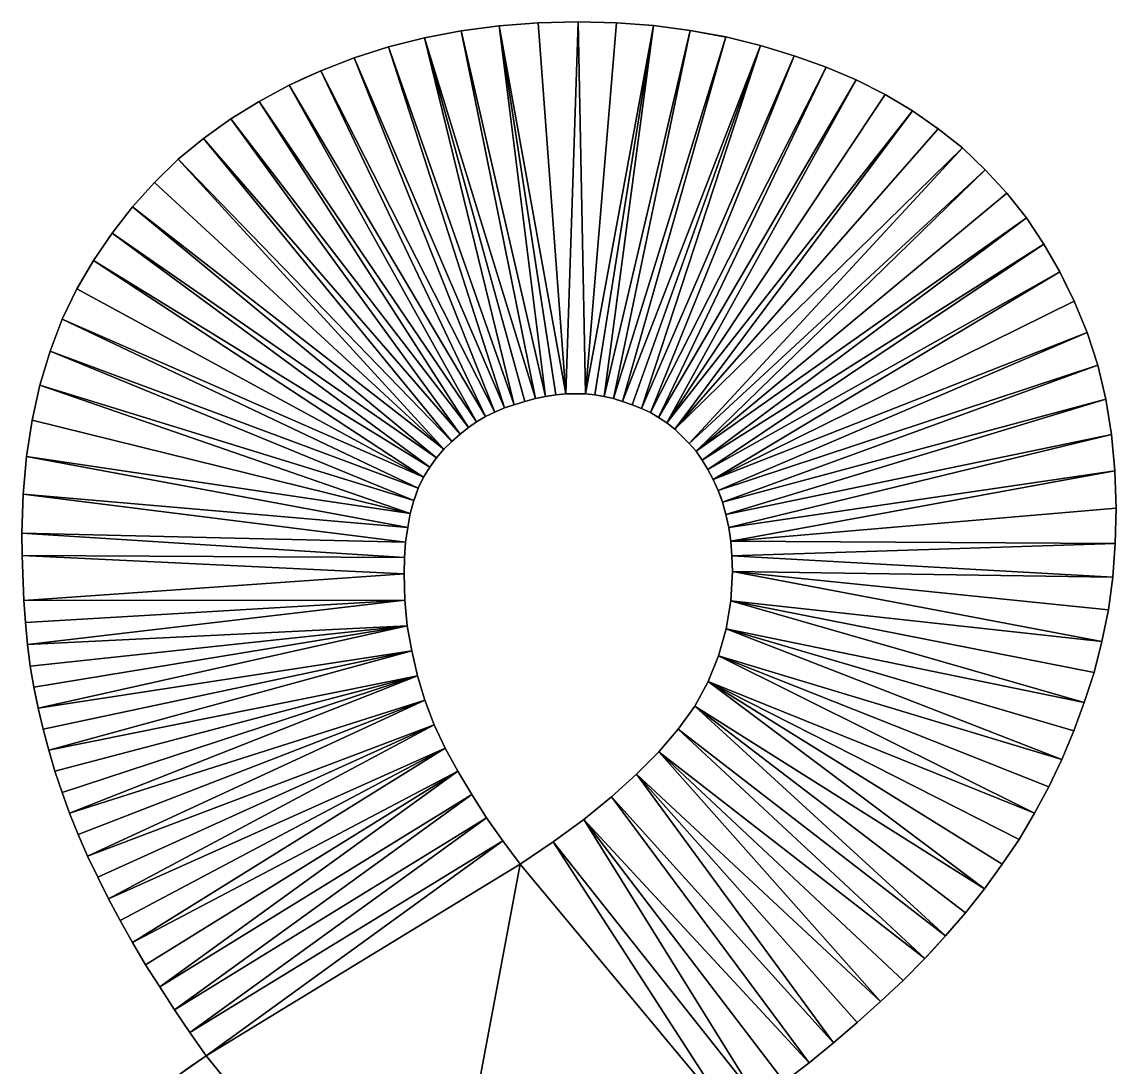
# Model space of a CAD drawing. Extents: x -29.1 to 29.1, y -25 to 25.
# Drawn here: x 0.33 to 3.013, y -2.934 to -0.37 of the extents above; entities that cross this region are included whole.
import ezdxf

# ---------------------------------------------------------------- set-up
doc = ezdxf.new("R2010")
doc.units = 0
doc.header["$MEASUREMENT"] = 0
doc.layers.add('ConstrLine', color=7, linetype='Continuous')
doc.layers.add('ObjLayer', color=2, linetype='Continuous')

msp = doc.modelspace()

# ---------------------------------------------------------------- linework, layer by layer
at = {"layer": 'ConstrLine'}
for points in [[(1.596, -0.372, 5), (1.5, -0.38, 5), (1.664, -1.282, 5)], [(1.5, -0.38, 4), (1.5, -0.38, 5), (1.596, -0.372, 5)], [(1.5, -0.38, 4), (1.596, -0.372, 5), (1.596, -0.372, 4)], [(1.694, -0.37, 5), (1.596, -0.372, 5), (1.664, -1.282, 5)], [(1.596, -0.372, 4), (1.596, -0.372, 5), (1.694, -0.37, 5)], [(1.596, -0.372, 4), (1.694, -0.37, 5), (1.694, -0.37, 4)], [(1.664, -1.282, 5), (1.712, -1.282, 5), (1.694, -0.37, 5)], [(1.788, -0.372, 5), (1.694, -0.37, 5), (1.712, -1.282, 5)], [(1.788, -0.372, 4), (1.694, -0.37, 4), (1.694, -0.37, 5)], [(1.788, -0.372, 4), (1.694, -0.37, 5), (1.788, -0.372, 5)], [(1.879, -0.379, 5), (1.788, -0.372, 5), (1.712, -1.282, 5)], [(1.879, -0.379, 4), (1.788, -0.372, 4), (1.788, -0.372, 5)], [(1.879, -0.379, 4), (1.788, -0.372, 5), (1.879, -0.379, 5)], [(1.407, -0.392, 5), (1.317, -0.409, 5), (1.589, -1.294, 5)], [(1.317, -0.409, 4), (1.317, -0.409, 5), (1.407, -0.392, 5)], [(1.317, -0.409, 4), (1.407, -0.392, 5), (1.407, -0.392, 4)], [(1.5, -0.38, 5), (1.407, -0.392, 5), (1.614, -1.289, 5)], [(1.407, -0.392, 4), (1.407, -0.392, 5), (1.5, -0.38, 5)], [(1.407, -0.392, 4), (1.5, -0.38, 5), (1.5, -0.38, 4)], [(1.589, -1.294, 5), (1.614, -1.289, 5), (1.407, -0.392, 5)], [(1.639, -1.285, 5), (1.664, -1.282, 5), (1.5, -0.38, 5)], [(1.614, -1.289, 5), (1.639, -1.285, 5), (1.5, -0.38, 5)], [(1.712, -1.282, 5), (1.735, -1.285, 5), (1.879, -0.379, 5)], [(1.735, -1.285, 5), (1.758, -1.289, 5), (1.879, -0.379, 5)], [(1.969, -0.391, 5), (1.879, -0.379, 5), (1.758, -1.289, 5)], [(1.781, -1.294, 5), (1.969, -0.391, 5), (1.758, -1.289, 5)], [(1.969, -0.391, 5), (1.781, -1.294, 5), (2.056, -0.407, 5)], [(1.969, -0.391, 4), (1.879, -0.379, 4), (1.879, -0.379, 5)], [(1.969, -0.391, 4), (1.879, -0.379, 5), (1.969, -0.391, 5)], [(2.048, -0.4055, 4), (1.969, -0.391, 4), (1.969, -0.391, 5)], [(1.969, -0.391, 5), (2.056, -0.407, 5), (2.048, -0.4055, 4)], [(1.317, -0.409, 5), (1.229, -0.431, 5), (1.537, -1.309, 5)], [(1.229, -0.431, 4), (1.229, -0.431, 5), (1.317, -0.409, 5)], [(1.229, -0.431, 4), (1.317, -0.409, 5), (1.317, -0.409, 4)], [(1.563, -1.301, 5), (1.589, -1.294, 5), (1.317, -0.409, 5)], [(1.537, -1.309, 5), (1.563, -1.301, 5), (1.317, -0.409, 5)], [(1.803, -1.301, 5), (2.056, -0.407, 5), (1.781, -1.294, 5)], [(2.056, -0.407, 5), (1.803, -1.301, 5), (2.141, -0.428, 5)], [(1.826, -1.309, 5), (2.141, -0.428, 5), (1.803, -1.301, 5)], [(1.849, -1.318, 5), (2.141, -0.428, 5), (1.826, -1.309, 5)], [(2.141, -0.428, 5), (1.849, -1.318, 5), (2.224, -0.453, 5)], [(2.056, -0.407, 4), (2.048, -0.4055, 4), (2.056, -0.407, 5)], [(2.056, -0.407, 4), (2.056, -0.407, 5), (2.141, -0.428, 5)], [(2.056, -0.407, 4), (2.141, -0.428, 5), (2.141, -0.428, 4)], [(2.141, -0.428, 4), (2.141, -0.428, 5), (2.224, -0.453, 5)], [(2.141, -0.428, 4), (2.224, -0.453, 5), (2.224, -0.453, 4)], [(1.229, -0.431, 5), (1.145, -0.458, 5), (1.513, -1.317, 5)], [(1.145, -0.458, 4), (1.145, -0.458, 5), (1.229, -0.431, 5)], [(1.145, -0.458, 4), (1.229, -0.431, 5), (1.229, -0.431, 4)], [(1.513, -1.317, 5), (1.537, -1.309, 5), (1.229, -0.431, 5)], [(1.871, -1.328, 5), (2.224, -0.453, 5), (1.849, -1.318, 5)], [(2.302, -0.481, 5), (2.224, -0.453, 5), (1.871, -1.328, 5)], [(2.224, -0.453, 4), (2.224, -0.453, 5), (2.302, -0.481, 5)], [(2.224, -0.453, 4), (2.302, -0.481, 5), (2.302, -0.481, 4)], [(1.145, -0.458, 5), (1.063, -0.49, 5), (1.49, -1.327, 5)], [(1.063, -0.49, 4), (1.063, -0.49, 5), (1.145, -0.458, 5)], [(1.063, -0.49, 4), (1.145, -0.458, 5), (1.145, -0.458, 4)], [(1.49, -1.327, 5), (1.513, -1.317, 5), (1.145, -0.458, 5)], [(1.871, -1.328, 5), (1.891, -1.34, 5), (2.302, -0.481, 5)], [(2.376, -0.512, 5), (2.302, -0.481, 5), (1.891, -1.34, 5)], [(2.302, -0.481, 4), (2.302, -0.481, 5), (2.376, -0.512, 5)], [(2.302, -0.481, 4), (2.376, -0.512, 5), (2.376, -0.512, 4)], [(1.063, -0.49, 5), (0.985, -0.525, 5), (1.467, -1.338, 5)], [(0.985, -0.525, 5), (1.063, -0.49, 5), (1.024, -0.5075, 4)], [(0.985, -0.525, 4), (0.985, -0.525, 5), (1.024, -0.5075, 4)], [(1.063, -0.49, 4), (1.024, -0.5075, 4), (1.063, -0.49, 5)], [(1.467, -1.338, 5), (1.49, -1.327, 5), (1.063, -0.49, 5)], [(0.985, -0.525, 5), (0.912, -0.565, 5), (1.445, -1.351, 5)], [(0.912, -0.565, 4), (0.912, -0.565, 5), (0.985, -0.525, 5)], [(0.912, -0.565, 4), (0.985, -0.525, 5), (0.985, -0.525, 4)], [(1.445, -1.351, 5), (1.467, -1.338, 5), (0.985, -0.525, 5)], [(1.891, -1.34, 5), (1.911, -1.353, 5), (2.376, -0.512, 5)], [(2.376, -0.512, 5), (1.911, -1.353, 5), (2.447, -0.548, 5)], [(2.447, -0.548, 4), (2.376, -0.512, 4), (2.376, -0.512, 5)], [(2.447, -0.548, 4), (2.376, -0.512, 5), (2.447, -0.548, 5)], [(2.447, -0.548, 5), (1.911, -1.353, 5), (2.514, -0.588, 5)], [(2.514, -0.588, 4), (2.447, -0.548, 4), (2.447, -0.548, 5)], [(2.514, -0.588, 4), (2.447, -0.548, 5), (2.514, -0.588, 5)], [(0.912, -0.565, 5), (0.842, -0.608, 5), (1.425, -1.365, 5)], [(0.842, -0.608, 4), (0.842, -0.608, 5), (0.912, -0.565, 5)], [(0.842, -0.608, 4), (0.912, -0.565, 5), (0.912, -0.565, 4)], [(1.425, -1.365, 5), (1.445, -1.351, 5), (0.912, -0.565, 5)], [(1.911, -1.353, 5), (1.931, -1.369, 5), (2.514, -0.588, 5)], [(2.577, -0.632, 5), (2.514, -0.588, 5), (1.931, -1.369, 5)], [(2.577, -0.632, 4), (2.514, -0.588, 4), (2.514, -0.588, 5)], [(2.577, -0.632, 4), (2.514, -0.588, 5), (2.577, -0.632, 5)], [(0.842, -0.608, 5), (0.775, -0.656, 5), (1.405, -1.381, 5)], [(0.775, -0.656, 4), (0.775, -0.656, 5), (0.842, -0.608, 5)], [(0.775, -0.656, 4), (0.842, -0.608, 5), (0.842, -0.608, 4)], [(1.405, -1.381, 5), (1.425, -1.365, 5), (0.842, -0.608, 5)], [(2.636, -0.679, 5), (2.577, -0.632, 5), (1.931, -1.369, 5)], [(2.636, -0.679, 4), (2.577, -0.632, 4), (2.577, -0.632, 5)], [(2.636, -0.679, 4), (2.577, -0.632, 5), (2.636, -0.679, 5)], [(0.713, -0.707, 5), (1.384, -1.399, 5), (0.775, -0.656, 5)], [(0.713, -0.707, 4), (0.713, -0.707, 5), (0.775, -0.656, 5)], [(0.713, -0.707, 4), (0.775, -0.656, 5), (0.775, -0.656, 4)], [(1.384, -1.399, 5), (1.405, -1.381, 5), (0.775, -0.656, 5)], [(1.931, -1.369, 5), (1.966, -1.404, 5), (2.636, -0.679, 5)], [(2.692, -0.733, 5), (2.636, -0.679, 5), (1.966, -1.404, 5)], [(2.692, -0.733, 4), (2.636, -0.679, 4), (2.636, -0.679, 5)], [(2.692, -0.733, 4), (2.636, -0.679, 5), (2.692, -0.733, 5)], [(0.655, -0.764, 5), (1.365, -1.418, 5), (0.713, -0.707, 5)], [(0.655, -0.764, 4), (0.655, -0.764, 5), (0.713, -0.707, 5)], [(0.655, -0.764, 4), (0.713, -0.707, 5), (0.713, -0.707, 4)], [(1.384, -1.399, 5), (0.713, -0.707, 5), (1.365, -1.418, 5)], [(1.966, -1.404, 5), (1.983, -1.423, 5), (2.692, -0.733, 5)], [(2.745, -0.79, 5), (2.692, -0.733, 5), (1.983, -1.423, 5)], [(2.745, -0.79, 4), (2.692, -0.733, 4), (2.692, -0.733, 5)], [(2.745, -0.79, 4), (2.692, -0.733, 5), (2.745, -0.79, 5)], [(0.601, -0.824, 5), (1.365, -1.418, 5), (0.655, -0.764, 5)], [(0.655, -0.764, 4), (0.601, -0.824, 4), (0.601, -0.824, 5)], [(0.655, -0.764, 4), (0.601, -0.824, 5), (0.655, -0.764, 5)], [(2.793, -0.851, 5), (2.745, -0.79, 5), (1.983, -1.423, 5)], [(2.793, -0.851, 4), (2.745, -0.79, 4), (2.745, -0.79, 5)], [(2.793, -0.851, 4), (2.745, -0.79, 5), (2.793, -0.851, 5)], [(0.551, -0.888, 5), (1.347, -1.439, 5), (0.601, -0.824, 5)], [(0.601, -0.824, 4), (0.551, -0.888, 4), (0.551, -0.888, 5)], [(0.601, -0.824, 4), (0.551, -0.888, 5), (0.601, -0.824, 5)], [(1.365, -1.418, 5), (0.601, -0.824, 5), (1.347, -1.439, 5)], [(1.983, -1.423, 5), (1.998, -1.445, 5), (2.793, -0.851, 5)], [(2.836, -0.915, 5), (2.793, -0.851, 5), (1.998, -1.445, 5)], [(2.836, -0.915, 4), (2.793, -0.851, 4), (2.793, -0.851, 5)], [(2.836, -0.915, 4), (2.793, -0.851, 5), (2.836, -0.915, 5)], [(0.506, -0.955, 5), (1.33, -1.462, 5), (0.551, -0.888, 5)], [(0.551, -0.888, 4), (0.506, -0.955, 4), (0.506, -0.955, 5)], [(0.551, -0.888, 4), (0.506, -0.955, 5), (0.551, -0.888, 5)], [(1.347, -1.439, 5), (0.551, -0.888, 5), (1.33, -1.462, 5)], [(1.998, -1.445, 5), (2.012, -1.468, 5), (2.836, -0.915, 5)], [(2.875, -0.983, 5), (2.836, -0.915, 5), (2.012, -1.468, 5)], [(2.875, -0.983, 4), (2.836, -0.915, 4), (2.836, -0.915, 5)], [(2.875, -0.983, 4), (2.836, -0.915, 5), (2.875, -0.983, 5)], [(0.506, -0.955, 5), (0.465, -1.025, 5), (1.315, -1.487, 5)], [(0.4656, -1.024, 4), (0.465, -1.025, 5), (0.506, -0.955, 5)], [(0.506, -0.955, 4), (0.4656, -1.024, 4), (0.506, -0.955, 5)], [(1.315, -1.487, 5), (1.33, -1.462, 5), (0.506, -0.955, 5)], [(2.012, -1.468, 5), (2.025, -1.492, 5), (2.875, -0.983, 5)], [(2.91, -1.055, 5), (2.875, -0.983, 5), (2.025, -1.492, 5)], [(2.8949, -1.024, 4), (2.875, -0.983, 4), (2.875, -0.983, 5)], [(2.875, -0.983, 5), (2.91, -1.055, 5), (2.8949, -1.024, 4)], [(0.465, -1.025, 5), (0.429, -1.099, 5), (1.315, -1.487, 5)], [(0.465, -1.025, 4), (0.429, -1.099, 4), (0.429, -1.099, 5)], [(0.465, -1.025, 4), (0.429, -1.099, 5), (0.465, -1.025, 5)], [(0.4656, -1.024, 4), (0.465, -1.025, 4), (0.465, -1.025, 5)], [(2.91, -1.055, 4), (2.8949, -1.024, 4), (2.91, -1.055, 5)], [(2.942, -1.132, 5), (2.91, -1.055, 5), (2.025, -1.492, 5)], [(2.91, -1.055, 4), (2.91, -1.055, 5), (2.942, -1.132, 5)], [(2.91, -1.055, 4), (2.942, -1.132, 5), (2.942, -1.132, 4)], [(0.429, -1.099, 5), (0.399, -1.178, 5), (1.302, -1.514, 5)], [(0.429, -1.099, 4), (0.399, -1.178, 4), (0.399, -1.178, 5)], [(0.429, -1.099, 4), (0.399, -1.178, 5), (0.429, -1.099, 5)], [(1.302, -1.514, 5), (1.315, -1.487, 5), (0.429, -1.099, 5)], [(2.025, -1.492, 5), (2.037, -1.519, 5), (2.942, -1.132, 5)], [(2.968, -1.212, 5), (2.942, -1.132, 5), (2.037, -1.519, 5)], [(2.942, -1.132, 4), (2.942, -1.132, 5), (2.968, -1.212, 5)], [(2.942, -1.132, 4), (2.968, -1.212, 5), (2.968, -1.212, 4)], [(0.399, -1.178, 5), (0.374, -1.261, 5), (1.291, -1.544, 5)], [(0.399, -1.178, 4), (0.374, -1.261, 4), (0.374, -1.261, 5)], [(0.399, -1.178, 4), (0.374, -1.261, 5), (0.399, -1.178, 5)], [(1.291, -1.544, 5), (1.302, -1.514, 5), (0.399, -1.178, 5)], [(2.048, -1.548, 5), (2.968, -1.212, 5), (2.037, -1.519, 5)], [(2.968, -1.212, 5), (2.048, -1.548, 5), (2.988, -1.295, 5)], [(2.968, -1.212, 4), (2.968, -1.212, 5), (2.988, -1.295, 5)], [(2.968, -1.212, 4), (2.988, -1.295, 5), (2.988, -1.295, 4)], [(0.374, -1.261, 5), (0.355, -1.347, 5), (1.282, -1.576, 5)], [(0.374, -1.261, 4), (0.355, -1.347, 4), (0.355, -1.347, 5)], [(0.374, -1.261, 4), (0.355, -1.347, 5), (0.374, -1.261, 5)], [(1.282, -1.576, 5), (1.291, -1.544, 5), (0.374, -1.261, 5)], [(1.614, -1.289, 4), (1.639, -1.285, 5), (1.614, -1.289, 5)], [(1.614, -1.289, 4), (1.639, -1.285, 4), (1.639, -1.285, 5)], [(1.639, -1.285, 4), (1.664, -1.282, 5), (1.639, -1.285, 5)], [(1.664, -1.282, 5), (1.639, -1.285, 4), (1.664, -1.282, 4)], [(1.712, -1.282, 5), (1.664, -1.282, 5), (1.712, -1.282, 4)], [(1.664, -1.282, 5), (1.664, -1.282, 4), (1.712, -1.282, 4)], [(1.712, -1.282, 5), (1.712, -1.282, 4), (1.735, -1.285, 5)], [(1.735, -1.285, 4), (1.735, -1.285, 5), (1.712, -1.282, 4)], [(1.735, -1.285, 5), (1.758, -1.289, 4), (1.758, -1.289, 5)], [(1.735, -1.285, 4), (1.758, -1.289, 4), (1.735, -1.285, 5)], [(1.513, -1.317, 5), (1.536, -1.3093, 4), (1.537, -1.309, 5)], [(1.513, -1.317, 4), (1.536, -1.3093, 4), (1.513, -1.317, 5)], [(1.537, -1.309, 4), (1.537, -1.309, 5), (1.536, -1.3093, 4)], [(1.537, -1.309, 4), (1.563, -1.301, 4), (1.537, -1.309, 5)], [(1.563, -1.301, 5), (1.537, -1.309, 5), (1.563, -1.301, 4)], [(1.563, -1.301, 4), (1.589, -1.294, 5), (1.563, -1.301, 5)], [(1.589, -1.294, 5), (1.563, -1.301, 4), (1.589, -1.294, 4)], [(1.614, -1.289, 5), (1.589, -1.294, 5), (1.614, -1.289, 4)], [(1.589, -1.294, 4), (1.614, -1.289, 4), (1.589, -1.294, 5)], [(1.758, -1.289, 4), (1.781, -1.294, 5), (1.758, -1.289, 5)], [(1.781, -1.294, 5), (1.758, -1.289, 4), (1.781, -1.294, 4)], [(1.781, -1.294, 5), (1.792, -1.2975, 4), (1.803, -1.301, 5)], [(1.781, -1.294, 4), (1.792, -1.2975, 4), (1.781, -1.294, 5)], [(1.803, -1.301, 4), (1.803, -1.301, 5), (1.792, -1.2975, 4)], [(1.803, -1.301, 4), (1.826, -1.309, 5), (1.803, -1.301, 5)], [(1.826, -1.309, 5), (1.803, -1.301, 4), (1.826, -1.309, 4)], [(1.849, -1.318, 5), (1.826, -1.309, 5), (1.849, -1.318, 4)], [(1.826, -1.309, 5), (1.826, -1.309, 4), (1.849, -1.318, 4)], [(2.048, -1.548, 5), (2.056, -1.578, 5), (2.988, -1.295, 5)], [(3.002, -1.382, 5), (2.988, -1.295, 5), (2.056, -1.578, 5)], [(2.988, -1.295, 4), (2.988, -1.295, 5), (3.002, -1.382, 5)], [(2.988, -1.295, 4), (3.002, -1.382, 5), (3.002, -1.382, 4)], [(1.445, -1.351, 4), (1.467, -1.338, 4), (1.467, -1.338, 5)], [(1.445, -1.351, 4), (1.467, -1.338, 5), (1.445, -1.351, 5)], [(1.467, -1.338, 4), (1.49, -1.327, 4), (1.49, -1.327, 5)], [(1.467, -1.338, 4), (1.49, -1.327, 5), (1.467, -1.338, 5)], [(1.49, -1.327, 4), (1.513, -1.317, 4), (1.513, -1.317, 5)], [(1.49, -1.327, 4), (1.513, -1.317, 5), (1.49, -1.327, 5)], [(1.849, -1.318, 4), (1.871, -1.328, 5), (1.849, -1.318, 5)], [(1.871, -1.328, 5), (1.849, -1.318, 4), (1.871, -1.328, 4)], [(1.871, -1.328, 5), (1.871, -1.328, 4), (1.891, -1.34, 5)], [(1.891, -1.34, 4), (1.891, -1.34, 5), (1.871, -1.328, 4)], [(1.891, -1.34, 4), (1.911, -1.353, 4), (1.891, -1.34, 5)], [(1.911, -1.353, 5), (1.891, -1.34, 5), (1.911, -1.353, 4)], [(0.355, -1.347, 5), (0.341, -1.436, 5), (1.282, -1.576, 5)], [(0.355, -1.347, 4), (0.341, -1.436, 4), (0.341, -1.436, 5)], [(0.355, -1.347, 4), (0.341, -1.436, 5), (0.355, -1.347, 5)], [(1.405, -1.381, 4), (1.425, -1.365, 4), (1.425, -1.365, 5)], [(1.405, -1.381, 4), (1.425, -1.365, 5), (1.405, -1.381, 5)], [(1.425, -1.365, 4), (1.445, -1.351, 4), (1.445, -1.351, 5)], [(1.425, -1.365, 4), (1.445, -1.351, 5), (1.425, -1.365, 5)], [(1.931, -1.369, 5), (1.911, -1.353, 5), (1.931, -1.369, 4)], [(1.911, -1.353, 5), (1.911, -1.353, 4), (1.931, -1.369, 4)], [(1.384, -1.399, 4), (1.405, -1.381, 4), (1.405, -1.381, 5)], [(1.384, -1.399, 4), (1.405, -1.381, 5), (1.384, -1.399, 5)], [(1.931, -1.369, 4), (1.966, -1.404, 5), (1.931, -1.369, 5)], [(1.931, -1.369, 4), (1.966, -1.404, 4), (1.966, -1.404, 5)], [(2.056, -1.578, 5), (2.063, -1.61, 5), (3.002, -1.382, 5)], [(3.01, -1.471, 5), (3.002, -1.382, 5), (2.063, -1.61, 5)], [(3.002, -1.382, 4), (3.002, -1.382, 5), (3.01, -1.471, 5)], [(3.002, -1.382, 4), (3.01, -1.471, 5), (3.01, -1.471, 4)], [(1.365, -1.418, 4), (1.365, -1.418, 5), (1.347, -1.439, 5)], [(1.365, -1.418, 4), (1.347, -1.439, 5), (1.347, -1.439, 4)], [(1.365, -1.418, 4), (1.384, -1.399, 4), (1.384, -1.399, 5)], [(1.365, -1.418, 4), (1.384, -1.399, 5), (1.365, -1.418, 5)], [(1.983, -1.423, 5), (1.966, -1.404, 5), (1.983, -1.423, 4)], [(1.966, -1.404, 4), (1.983, -1.423, 4), (1.966, -1.404, 5)], [(0.341, -1.436, 5), (0.333, -1.528, 5), (1.276, -1.61, 5)], [(0.341, -1.436, 4), (0.333, -1.528, 4), (0.333, -1.528, 5)], [(0.341, -1.436, 4), (0.333, -1.528, 5), (0.341, -1.436, 5)], [(1.276, -1.61, 5), (1.282, -1.576, 5), (0.341, -1.436, 5)], [(1.347, -1.439, 4), (1.347, -1.439, 5), (1.33, -1.462, 5)], [(1.347, -1.439, 4), (1.33, -1.462, 5), (1.33, -1.462, 4)], [(1.983, -1.423, 4), (1.998, -1.445, 4), (1.983, -1.423, 5)], [(1.998, -1.445, 5), (1.983, -1.423, 5), (1.998, -1.445, 4)], [(2.012, -1.468, 4), (2.012, -1.468, 5), (1.998, -1.445, 4)], [(1.998, -1.445, 5), (1.998, -1.445, 4), (2.012, -1.468, 5)], [(1.33, -1.462, 4), (1.33, -1.462, 5), (1.315, -1.487, 5)], [(1.33, -1.462, 4), (1.315, -1.487, 5), (1.315, -1.487, 4)], [(2.012, -1.468, 4), (2.025, -1.492, 5), (2.012, -1.468, 5)], [(2.012, -1.468, 4), (2.025, -1.492, 4), (2.025, -1.492, 5)], [(2.063, -1.61, 5), (2.068, -1.644, 5), (3.01, -1.471, 5)], [(3.013, -1.563, 5), (3.01, -1.471, 5), (2.068, -1.644, 5)], [(3.01, -1.471, 4), (3.01, -1.471, 5), (3.013, -1.563, 5)], [(3.01, -1.471, 4), (3.013, -1.563, 5), (3.013, -1.563, 4)], [(1.315, -1.487, 4), (1.315, -1.487, 5), (1.302, -1.514, 5)], [(1.315, -1.487, 4), (1.302, -1.514, 5), (1.302, -1.514, 4)], [(2.037, -1.519, 4), (2.037, -1.519, 5), (2.025, -1.492, 5)], [(2.025, -1.492, 4), (2.037, -1.519, 4), (2.025, -1.492, 5)], [(0.333, -1.528, 5), (0.33, -1.624, 5), (1.271, -1.646, 5)], [(0.333, -1.528, 4), (0.33, -1.624, 4), (0.33, -1.624, 5)], [(0.333, -1.528, 4), (0.33, -1.624, 5), (0.333, -1.528, 5)], [(1.271, -1.646, 5), (1.276, -1.61, 5), (0.333, -1.528, 5)], [(1.302, -1.514, 5), (1.291, -1.544, 5), (1.2939, -1.536, 4)], [(1.302, -1.514, 4), (1.302, -1.514, 5), (1.2939, -1.536, 4)], [(2.048, -1.548, 5), (2.037, -1.519, 5), (2.0435, -1.536, 4)], [(2.037, -1.519, 4), (2.0435, -1.536, 4), (2.037, -1.519, 5)], [(1.291, -1.544, 4), (1.291, -1.544, 5), (1.282, -1.576, 5)], [(1.291, -1.544, 4), (1.282, -1.576, 5), (1.282, -1.576, 4)], [(1.291, -1.544, 4), (1.2939, -1.536, 4), (1.291, -1.544, 5)], [(2.048, -1.548, 4), (2.048, -1.548, 5), (2.0435, -1.536, 4)], [(2.048, -1.548, 4), (2.056, -1.578, 4), (2.056, -1.578, 5)], [(2.048, -1.548, 4), (2.056, -1.578, 5), (2.048, -1.548, 5)], [(1.282, -1.576, 4), (1.282, -1.576, 5), (1.276, -1.61, 5)], [(1.282, -1.576, 4), (1.276, -1.61, 5), (1.276, -1.61, 4)], [(2.056, -1.578, 4), (2.063, -1.61, 4), (2.063, -1.61, 5)], [(2.056, -1.578, 4), (2.063, -1.61, 5), (2.056, -1.578, 5)], [(3.011, -1.649, 5), (3.013, -1.563, 5), (2.068, -1.644, 5)], [(3.013, -1.563, 4), (3.013, -1.563, 5), (3.011, -1.649, 5)], [(3.013, -1.563, 4), (3.011, -1.649, 5), (3.011, -1.649, 4)], [(1.268, -1.684, 5), (1.271, -1.646, 5), (0.33, -1.624, 5)], [(0.33, -1.624, 5), (0.331, -1.679, 5), (1.268, -1.684, 5)], [(0.33, -1.624, 4), (0.331, -1.679, 4), (0.331, -1.679, 5)], [(0.33, -1.624, 4), (0.331, -1.679, 5), (0.33, -1.624, 5)], [(1.276, -1.61, 4), (1.276, -1.61, 5), (1.271, -1.646, 5)], [(1.276, -1.61, 4), (1.271, -1.646, 5), (1.271, -1.646, 4)], [(2.063, -1.61, 4), (2.068, -1.644, 4), (2.068, -1.644, 5)], [(2.063, -1.61, 4), (2.068, -1.644, 5), (2.063, -1.61, 5)], [(1.271, -1.646, 4), (1.271, -1.646, 5), (1.268, -1.684, 5)], [(1.271, -1.646, 4), (1.268, -1.684, 5), (1.268, -1.684, 4)], [(2.068, -1.644, 5), (2.071, -1.68, 5), (3.011, -1.649, 5)], [(2.068, -1.644, 4), (2.071, -1.68, 4), (2.071, -1.68, 5)], [(2.068, -1.644, 4), (2.071, -1.68, 5), (2.068, -1.644, 5)], [(3.005, -1.732, 5), (3.011, -1.649, 5), (2.071, -1.68, 5)], [(3.011, -1.649, 4), (3.011, -1.649, 5), (3.005, -1.732, 5)], [(3.011, -1.649, 4), (3.005, -1.732, 5), (3.005, -1.732, 4)], [(1.267, -1.724, 5), (1.268, -1.684, 5), (0.331, -1.679, 5)], [(0.331, -1.679, 5), (0.335, -1.789, 5), (1.267, -1.724, 5)], [(0.331, -1.679, 4), (0.335, -1.789, 4), (0.335, -1.789, 5)], [(0.331, -1.679, 4), (0.335, -1.789, 5), (0.331, -1.679, 5)], [(1.268, -1.684, 4), (1.268, -1.684, 5), (1.267, -1.724, 5)], [(1.268, -1.684, 4), (1.267, -1.724, 5), (1.267, -1.724, 4)], [(2.071, -1.68, 5), (2.072, -1.718, 5), (3.005, -1.732, 5)], [(2.071, -1.68, 4), (2.072, -1.718, 4), (2.072, -1.718, 5)], [(2.071, -1.68, 4), (2.072, -1.718, 5), (2.071, -1.68, 5)], [(1.269, -1.788, 5), (1.267, -1.724, 5), (0.335, -1.789, 5)], [(1.267, -1.724, 4), (1.267, -1.724, 5), (1.269, -1.788, 5)], [(1.267, -1.724, 4), (1.269, -1.788, 5), (1.269, -1.788, 4)], [(2.072, -1.718, 5), (2.068, -1.79, 5), (2.978, -1.89, 5)], [(2.072, -1.718, 4), (2.068, -1.79, 4), (2.068, -1.79, 5)], [(2.072, -1.718, 4), (2.068, -1.79, 5), (2.072, -1.718, 5)], [(2.994, -1.812, 5), (3.005, -1.732, 5), (2.072, -1.718, 5)], [(2.978, -1.89, 5), (2.994, -1.812, 5), (2.072, -1.718, 5)], [(3.005, -1.732, 4), (3.005, -1.732, 5), (2.994, -1.812, 5)], [(3.005, -1.732, 4), (2.994, -1.812, 5), (2.994, -1.812, 4)], [(0.339, -1.843, 5), (1.269, -1.788, 5), (0.335, -1.789, 5)], [(0.335, -1.789, 4), (0.339, -1.843, 4), (0.339, -1.843, 5)], [(0.335, -1.789, 4), (0.339, -1.843, 5), (0.335, -1.789, 5)], [(0.344, -1.897, 5), (1.269, -1.788, 5), (0.339, -1.843, 5)], [(1.269, -1.788, 5), (0.344, -1.897, 5), (1.275, -1.851, 5)], [(1.269, -1.788, 4), (1.269, -1.788, 5), (1.275, -1.851, 5)], [(1.269, -1.788, 4), (1.275, -1.851, 5), (1.275, -1.851, 4)], [(2.068, -1.79, 5), (2.057, -1.859, 5), (2.935, -2.039, 5)], [(2.068, -1.79, 5), (2.068, -1.79, 4), (2.057, -1.859, 4)], [(2.068, -1.79, 5), (2.057, -1.859, 4), (2.057, -1.859, 5)], [(2.959, -1.966, 5), (2.978, -1.89, 5), (2.068, -1.79, 5)], [(2.935, -2.039, 5), (2.959, -1.966, 5), (2.068, -1.79, 5)], [(2.994, -1.812, 4), (2.994, -1.812, 5), (2.978, -1.89, 5)], [(2.994, -1.812, 4), (2.978, -1.89, 5), (2.978, -1.89, 4)], [(0.339, -1.843, 4), (0.344, -1.897, 4), (0.344, -1.897, 5)], [(0.339, -1.843, 4), (0.344, -1.897, 5), (0.339, -1.843, 5)], [(0.35, -1.95, 5), (1.275, -1.851, 5), (0.344, -1.897, 5)], [(0.359, -2.002, 5), (1.275, -1.851, 5), (0.35, -1.95, 5)], [(0.359, -2.002, 5), (0.37, -2.053, 5), (1.275, -1.851, 5)], [(1.286, -1.913, 5), (1.275, -1.851, 5), (0.37, -2.053, 5)], [(1.275, -1.851, 4), (1.275, -1.851, 5), (1.286, -1.913, 5)], [(1.275, -1.851, 4), (1.286, -1.913, 5), (1.286, -1.913, 4)], [(2.057, -1.859, 5), (2.038, -1.925, 5), (2.88, -2.179, 5)], [(2.038, -1.925, 5), (2.057, -1.859, 5), (2.048, -1.8903, 4)], [(2.057, -1.859, 4), (2.048, -1.8903, 4), (2.057, -1.859, 5)], [(2.88, -2.179, 5), (2.909, -2.109, 5), (2.057, -1.859, 5)], [(2.909, -2.109, 5), (2.935, -2.039, 5), (2.057, -1.859, 5)], [(0.344, -1.897, 4), (0.35, -1.95, 4), (0.35, -1.95, 5)], [(0.344, -1.897, 4), (0.35, -1.95, 5), (0.344, -1.897, 5)], [(2.048, -1.8903, 4), (2.038, -1.925, 4), (2.038, -1.925, 5)], [(2.978, -1.89, 4), (2.978, -1.89, 5), (2.959, -1.966, 5)], [(2.978, -1.89, 4), (2.959, -1.966, 5), (2.959, -1.966, 4)], [(0.37, -2.053, 5), (0.382, -2.105, 5), (1.286, -1.913, 5)], [(0.382, -2.105, 5), (0.396, -2.156, 5), (1.286, -1.913, 5)], [(1.3, -1.974, 5), (1.286, -1.913, 5), (0.396, -2.156, 5)], [(1.286, -1.913, 4), (1.286, -1.913, 5), (1.3, -1.974, 5)], [(1.286, -1.913, 4), (1.3, -1.974, 5), (1.3, -1.974, 4)], [(2.038, -1.925, 5), (2.013, -1.988, 5), (2.813, -2.311, 5)], [(2.038, -1.925, 4), (2.013, -1.988, 4), (2.013, -1.988, 5)], [(2.038, -1.925, 4), (2.013, -1.988, 5), (2.038, -1.925, 5)], [(2.813, -2.311, 5), (2.848, -2.246, 5), (2.038, -1.925, 5)], [(2.848, -2.246, 5), (2.88, -2.179, 5), (2.038, -1.925, 5)], [(0.35, -1.95, 4), (0.359, -2.002, 4), (0.359, -2.002, 5)], [(0.35, -1.95, 4), (0.359, -2.002, 5), (0.35, -1.95, 5)], [(0.396, -2.156, 5), (0.411, -2.208, 5), (1.3, -1.974, 5)], [(0.411, -2.208, 5), (0.429, -2.26, 5), (1.3, -1.974, 5)], [(0.429, -2.26, 5), (0.447, -2.311, 5), (1.3, -1.974, 5)], [(1.318, -2.034, 5), (1.3, -1.974, 5), (0.447, -2.311, 5)], [(1.3, -1.974, 4), (1.3, -1.974, 5), (1.318, -2.034, 5)], [(1.3, -1.974, 4), (1.318, -2.034, 5), (1.318, -2.034, 4)], [(2.959, -1.966, 4), (2.959, -1.966, 5), (2.935, -2.039, 5)], [(2.959, -1.966, 4), (2.935, -2.039, 5), (2.935, -2.039, 4)], [(0.359, -2.002, 4), (0.3689, -2.048, 4), (0.359, -2.002, 5)], [(0.3689, -2.048, 4), (0.37, -2.053, 5), (0.359, -2.002, 5)], [(2.013, -1.988, 5), (1.98, -2.048, 5), (2.69, -2.496, 5)], [(2.013, -1.988, 4), (1.98, -2.048, 4), (1.98, -2.048, 5)], [(2.013, -1.988, 4), (1.98, -2.048, 5), (2.013, -1.988, 5)], [(2.734, -2.436, 5), (2.775, -2.375, 5), (2.013, -1.988, 5)], [(2.69, -2.496, 5), (2.734, -2.436, 5), (2.013, -1.988, 5)], [(2.775, -2.375, 5), (2.813, -2.311, 5), (2.013, -1.988, 5)], [(0.447, -2.311, 5), (0.468, -2.363, 5), (1.318, -2.034, 5)], [(0.468, -2.363, 5), (0.491, -2.416, 5), (1.318, -2.034, 5)], [(1.341, -2.094, 5), (1.318, -2.034, 5), (0.491, -2.416, 5)], [(1.318, -2.034, 4), (1.318, -2.034, 5), (1.3234, -2.048, 4)], [(1.318, -2.034, 5), (1.341, -2.094, 5), (1.3234, -2.048, 4)], [(2.935, -2.039, 5), (2.909, -2.109, 5), (2.9317, -2.048, 4)], [(2.935, -2.039, 4), (2.935, -2.039, 5), (2.9317, -2.048, 4)], [(0.3689, -2.048, 4), (0.37, -2.053, 4), (0.37, -2.053, 5)], [(0.37, -2.053, 4), (0.382, -2.105, 4), (0.382, -2.105, 5)], [(0.37, -2.053, 4), (0.382, -2.105, 5), (0.37, -2.053, 5)], [(1.341, -2.094, 4), (1.3234, -2.048, 4), (1.341, -2.094, 5)], [(1.98, -2.048, 5), (1.939, -2.105, 5), (2.595, -2.612, 5)], [(1.98, -2.048, 4), (1.939, -2.105, 4), (1.939, -2.105, 5)], [(1.98, -2.048, 4), (1.939, -2.105, 5), (1.98, -2.048, 5)], [(2.595, -2.612, 5), (2.644, -2.555, 5), (1.98, -2.048, 5)], [(2.644, -2.555, 5), (2.69, -2.496, 5), (1.98, -2.048, 5)], [(2.909, -2.109, 4), (2.9317, -2.048, 4), (2.909, -2.109, 5)], [(0.382, -2.105, 4), (0.396, -2.156, 4), (0.396, -2.156, 5)], [(0.382, -2.105, 4), (0.396, -2.156, 5), (0.382, -2.105, 5)], [(0.491, -2.416, 5), (0.516, -2.468, 5), (1.341, -2.094, 5)], [(0.516, -2.468, 5), (0.542, -2.521, 5), (1.341, -2.094, 5)], [(1.368, -2.151, 5), (1.341, -2.094, 5), (0.542, -2.521, 5)], [(1.341, -2.094, 4), (1.341, -2.094, 5), (1.368, -2.151, 5)], [(1.341, -2.094, 4), (1.368, -2.151, 5), (1.368, -2.151, 4)], [(1.939, -2.105, 5), (1.892, -2.16, 5), (2.544, -2.667, 5)], [(1.939, -2.105, 4), (1.892, -2.16, 4), (1.892, -2.16, 5)], [(1.939, -2.105, 4), (1.892, -2.16, 5), (1.939, -2.105, 5)], [(2.544, -2.667, 5), (2.595, -2.612, 5), (1.939, -2.105, 5)], [(2.909, -2.109, 4), (2.909, -2.109, 5), (2.88, -2.179, 5)], [(2.909, -2.109, 4), (2.88, -2.179, 5), (2.88, -2.179, 4)], [(0.396, -2.156, 4), (0.411, -2.208, 4), (0.411, -2.208, 5)], [(0.396, -2.156, 4), (0.411, -2.208, 5), (0.396, -2.156, 5)], [(0.542, -2.521, 5), (0.571, -2.574, 5), (1.368, -2.151, 5)], [(0.571, -2.574, 5), (0.601, -2.628, 5), (1.368, -2.151, 5)], [(1.399, -2.208, 5), (1.368, -2.151, 5), (0.601, -2.628, 5)], [(1.368, -2.151, 4), (1.368, -2.151, 5), (1.399, -2.208, 5)], [(1.368, -2.151, 4), (1.399, -2.208, 5), (1.399, -2.208, 4)], [(1.892, -2.16, 5), (1.837, -2.215, 5), (2.435, -2.773, 5)], [(1.837, -2.215, 4), (1.837, -2.215, 5), (1.892, -2.16, 5)], [(1.837, -2.215, 4), (1.892, -2.16, 5), (1.892, -2.16, 4)], [(2.491, -2.721, 5), (2.544, -2.667, 5), (1.892, -2.16, 5)], [(2.435, -2.773, 5), (2.491, -2.721, 5), (1.892, -2.16, 5)], [(2.88, -2.179, 4), (2.88, -2.179, 5), (2.848, -2.246, 5)], [(2.88, -2.179, 4), (2.848, -2.246, 5), (2.848, -2.246, 4)], [(0.411, -2.208, 4), (0.429, -2.26, 4), (0.429, -2.26, 5)], [(0.411, -2.208, 4), (0.429, -2.26, 5), (0.411, -2.208, 5)], [(0.601, -2.628, 5), (0.633, -2.683, 5), (1.399, -2.208, 5)], [(0.633, -2.683, 5), (0.668, -2.737, 5), (1.399, -2.208, 5)], [(1.433, -2.265, 5), (1.399, -2.208, 5), (0.668, -2.737, 5)], [(1.399, -2.208, 4), (1.399, -2.208, 5), (1.433, -2.265, 5)], [(1.399, -2.208, 4), (1.433, -2.265, 5), (1.433, -2.265, 4)], [(1.837, -2.215, 5), (1.776, -2.271, 5), (2.32, -2.874, 5)], [(1.776, -2.271, 4), (1.776, -2.271, 5), (1.837, -2.215, 5)], [(1.776, -2.271, 4), (1.837, -2.215, 5), (1.837, -2.215, 4)], [(2.32, -2.874, 5), (2.378, -2.824, 5), (1.837, -2.215, 5)], [(2.378, -2.824, 5), (2.435, -2.773, 5), (1.837, -2.215, 5)], [(2.848, -2.246, 4), (2.848, -2.246, 5), (2.813, -2.311, 5)], [(2.848, -2.246, 4), (2.813, -2.311, 5), (2.813, -2.311, 4)], [(0.429, -2.26, 4), (0.447, -2.311, 4), (0.447, -2.311, 5)], [(0.429, -2.26, 4), (0.447, -2.311, 5), (0.429, -2.26, 5)], [(0.704, -2.793, 5), (1.433, -2.265, 5), (0.668, -2.737, 5)], [(1.433, -2.265, 5), (0.704, -2.793, 5), (1.469, -2.322, 5)], [(1.433, -2.265, 4), (1.433, -2.265, 5), (1.469, -2.322, 5)], [(1.433, -2.265, 4), (1.469, -2.322, 5), (1.469, -2.322, 4)], [(1.776, -2.271, 5), (1.708, -2.326, 5), (2.26, -2.923, 5)], [(1.708, -2.326, 4), (1.708, -2.326, 5), (1.776, -2.271, 5)], [(1.708, -2.326, 4), (1.776, -2.271, 5), (1.776, -2.271, 4)], [(2.26, -2.923, 5), (2.32, -2.874, 5), (1.776, -2.271, 5)], [(0.447, -2.311, 4), (0.468, -2.363, 4), (0.468, -2.363, 5)], [(0.447, -2.311, 4), (0.468, -2.363, 5), (0.447, -2.311, 5)], [(0.742, -2.849, 5), (1.469, -2.322, 5), (0.704, -2.793, 5)], [(1.469, -2.322, 5), (0.742, -2.849, 5), (1.509, -2.379, 5)], [(1.469, -2.322, 4), (1.469, -2.322, 5), (1.509, -2.379, 5)], [(1.469, -2.322, 4), (1.509, -2.379, 5), (1.509, -2.379, 4)], [(1.708, -2.326, 5), (1.633, -2.381, 5), (2.136, -3.016, 5)], [(1.633, -2.381, 4), (1.633, -2.381, 5), (1.708, -2.326, 5)], [(1.633, -2.381, 4), (1.708, -2.326, 5), (1.708, -2.326, 4)], [(2.199, -2.97, 5), (2.26, -2.923, 5), (1.708, -2.326, 5)], [(2.136, -3.016, 5), (2.199, -2.97, 5), (1.708, -2.326, 5)], [(2.813, -2.311, 4), (2.813, -2.311, 5), (2.775, -2.375, 5)], [(2.813, -2.311, 4), (2.775, -2.375, 5), (2.775, -2.375, 4)], [(0.468, -2.363, 4), (0.491, -2.416, 4), (0.491, -2.416, 5)], [(0.468, -2.363, 4), (0.491, -2.416, 5), (0.468, -2.363, 5)], [(0.782, -2.906, 5), (1.509, -2.379, 5), (0.742, -2.849, 5)], [(0.782, -2.906, 5), (1.552, -2.436, 5), (1.509, -2.379, 5)], [(1.509, -2.379, 4), (1.509, -2.379, 5), (1.552, -2.436, 5)], [(1.509, -2.379, 4), (1.552, -2.436, 5), (1.552, -2.436, 4)], [(1.633, -2.381, 5), (1.552, -2.436, 5), (2.072, -3.061, 5)], [(1.552, -2.436, 4), (1.552, -2.436, 5), (1.633, -2.381, 5)], [(1.552, -2.436, 4), (1.633, -2.381, 5), (1.633, -2.381, 4)], [(2.072, -3.061, 5), (2.136, -3.016, 5), (1.633, -2.381, 5)], [(2.775, -2.375, 4), (2.775, -2.375, 5), (2.734, -2.436, 5)], [(2.775, -2.375, 4), (2.734, -2.436, 5), (2.734, -2.436, 4)], [(0.491, -2.416, 4), (0.512, -2.4597, 4), (0.491, -2.416, 5)], [(0.512, -2.4597, 4), (0.516, -2.468, 5), (0.491, -2.416, 5)], [(1.552, -2.436, 5), (0.782, -2.906, 5), (1.336, -3.586, 5)], [(1.336, -3.586, 5), (2.072, -3.061, 5), (1.552, -2.436, 5)], [(2.734, -2.436, 4), (2.734, -2.436, 5), (2.69, -2.496, 5)], [(2.734, -2.436, 4), (2.69, -2.496, 5), (2.69, -2.496, 4)], [(0.512, -2.4597, 4), (0.516, -2.468, 4), (0.516, -2.468, 5)], [(0.516, -2.468, 4), (0.542, -2.521, 4), (0.542, -2.521, 5)], [(0.516, -2.468, 4), (0.542, -2.521, 5), (0.516, -2.468, 5)], [(0.542, -2.521, 4), (0.571, -2.574, 4), (0.571, -2.574, 5)], [(0.542, -2.521, 4), (0.571, -2.574, 5), (0.542, -2.521, 5)], [(2.69, -2.496, 4), (2.69, -2.496, 5), (2.644, -2.555, 5)], [(2.69, -2.496, 4), (2.644, -2.555, 5), (2.644, -2.555, 4)], [(0.571, -2.574, 4), (0.601, -2.628, 4), (0.601, -2.628, 5)], [(0.571, -2.574, 4), (0.601, -2.628, 5), (0.571, -2.574, 5)], [(2.644, -2.555, 4), (2.644, -2.555, 5), (2.595, -2.612, 5)], [(2.644, -2.555, 4), (2.595, -2.612, 5), (2.595, -2.612, 4)], [(0.601, -2.628, 4), (0.633, -2.683, 4), (0.633, -2.683, 5)], [(0.601, -2.628, 4), (0.633, -2.683, 5), (0.601, -2.628, 5)], [(2.544, -2.667, 5), (2.56, -2.6497, 4), (2.595, -2.612, 5)], [(2.595, -2.612, 4), (2.595, -2.612, 5), (2.56, -2.6497, 4)], [(2.544, -2.667, 5), (2.544, -2.667, 4), (2.56, -2.6497, 4)], [(2.544, -2.667, 4), (2.544, -2.667, 5), (2.491, -2.721, 5)], [(2.544, -2.667, 4), (2.491, -2.721, 5), (2.491, -2.721, 4)], [(0.633, -2.683, 4), (0.668, -2.737, 4), (0.668, -2.737, 5)], [(0.633, -2.683, 4), (0.668, -2.737, 5), (0.633, -2.683, 5)], [(2.435, -2.773, 4), (2.491, -2.721, 4), (2.491, -2.721, 5)], [(2.435, -2.773, 4), (2.491, -2.721, 5), (2.435, -2.773, 5)], [(0.668, -2.737, 4), (0.704, -2.793, 4), (0.704, -2.793, 5)], [(0.668, -2.737, 4), (0.704, -2.793, 5), (0.668, -2.737, 5)], [(2.378, -2.824, 4), (2.435, -2.773, 4), (2.435, -2.773, 5)], [(2.378, -2.824, 4), (2.435, -2.773, 5), (2.378, -2.824, 5)], [(0.704, -2.793, 4), (0.742, -2.849, 5), (0.704, -2.793, 5)], [(0.704, -2.793, 4), (0.742, -2.849, 4), (0.742, -2.849, 5)], [(2.32, -2.874, 4), (2.378, -2.824, 4), (2.378, -2.824, 5)], [(2.32, -2.874, 4), (2.378, -2.824, 5), (2.32, -2.874, 5)], [(0.742, -2.849, 4), (0.782, -2.906, 4), (0.782, -2.906, 5)], [(0.742, -2.849, 4), (0.782, -2.906, 5), (0.742, -2.849, 5)], [(2.26, -2.923, 4), (2.32, -2.874, 4), (2.32, -2.874, 5)], [(2.26, -2.923, 4), (2.32, -2.874, 5), (2.26, -2.923, 5)], [(0.782, -2.906, 5), (0.717, -2.951, 5), (1.336, -3.586, 5)], [(0.717, -2.951, 5), (0.782, -2.906, 5), (0.7438, -2.9324, 4)], [(0.7607, -2.9207, 4), (0.7438, -2.9324, 4), (0.782, -2.906, 5)], [(0.7628, -2.9193, 4), (0.7607, -2.9207, 4), (0.782, -2.906, 5)], [(0.7683, -2.9155, 4), (0.7628, -2.9193, 4), (0.782, -2.906, 5)], [(0.7783, -2.9086, 4), (0.7683, -2.9155, 4), (0.782, -2.906, 5)], [(0.7789, -2.9081, 4), (0.7783, -2.9086, 4), (0.782, -2.906, 5)], [(0.782, -2.906, 5), (0.7811, -2.9066, 4), (0.7789, -2.9081, 4)], [(0.782, -2.906, 4), (0.7811, -2.9066, 4), (0.782, -2.906, 5)], [(2.199, -2.97, 4), (2.26, -2.923, 4), (2.26, -2.923, 5)], [(2.199, -2.97, 4), (2.26, -2.923, 5), (2.199, -2.97, 5)], [(0.7438, -2.9324, 4), (0.7404, -2.9348, 4), (0.717, -2.951, 5)]]:
    msp.add_3dface(points, dxfattribs=at)
at = {"layer": 'ObjLayer', "extrusion": (0, 0, -1)}
for p, q in [((1.5, -0.38, 5), (1.596, -0.372, 5)), ((1.596, -0.372, 5), (1.694, -0.37, 5)), ((1.694, -0.37, 5), (1.788, -0.372, 5)), ((1.788, -0.372, 5), (1.879, -0.379, 5)), ((1.317, -0.409, 5), (1.407, -0.392, 5)), ((1.407, -0.392, 5), (1.5, -0.38, 5)), ((1.879, -0.379, 5), (1.969, -0.391, 5)), ((1.969, -0.391, 5), (2.056, -0.407, 5)), ((1.229, -0.431, 5), (1.317, -0.409, 5)), ((2.056, -0.407, 5), (2.141, -0.428, 5)), ((2.141, -0.428, 5), (2.224, -0.453, 5)), ((1.145, -0.458, 5), (1.229, -0.431, 5)), ((2.224, -0.453, 5), (2.302, -0.481, 5)), ((1.063, -0.49, 5), (1.145, -0.458, 5)), ((2.302, -0.481, 5), (2.376, -0.512, 5)), ((0.985, -0.525, 5), (1.063, -0.49, 5)), ((0.912, -0.565, 5), (0.985, -0.525, 5)), ((2.376, -0.512, 5), (2.447, -0.548, 5)), ((2.447, -0.548, 5), (2.514, -0.588, 5)), ((0.842, -0.608, 5), (0.912, -0.565, 5)), ((2.514, -0.588, 5), (2.577, -0.632, 5)), ((0.775, -0.656, 5), (0.842, -0.608, 5)), ((2.577, -0.632, 5), (2.636, -0.679, 5)), ((0.713, -0.707, 5), (0.775, -0.656, 5)), ((2.636, -0.679, 5), (2.692, -0.733, 5)), ((0.655, -0.764, 5), (0.713, -0.707, 5)), ((2.692, -0.733, 5), (2.745, -0.79, 5)), ((0.601, -0.824, 5), (0.655, -0.764, 5)), ((2.745, -0.79, 5), (2.793, -0.851, 5)), ((0.551, -0.888, 5), (0.601, -0.824, 5)), ((2.793, -0.851, 5), (2.836, -0.915, 5)), ((0.506, -0.955, 5), (0.551, -0.888, 5)), ((2.836, -0.915, 5), (2.875, -0.983, 5)), ((0.465, -1.025, 5), (0.506, -0.955, 5)), ((2.875, -0.983, 5), (2.91, -1.055, 5)), ((0.429, -1.099, 5), (0.465, -1.025, 5)), ((2.91, -1.055, 5), (2.942, -1.132, 5)), ((0.399, -1.178, 5), (0.429, -1.099, 5)), ((2.942, -1.132, 5), (2.968, -1.212, 5)), ((0.374, -1.261, 5), (0.399, -1.178, 5)), ((2.968, -1.212, 5), (2.988, -1.295, 5)), ((0.355, -1.347, 5), (0.374, -1.261, 5)), ((1.639, -1.285, 5), (1.614, -1.289, 5)), ((1.664, -1.282, 5), (1.639, -1.285, 5)), ((1.712, -1.282, 5), (1.664, -1.282, 5)), ((1.735, -1.285, 5), (1.712, -1.282, 5)), ((1.758, -1.289, 5), (1.735, -1.285, 5)), ((1.537, -1.309, 5), (1.513, -1.317, 5)), ((1.563, -1.301, 5), (1.537, -1.309, 5)), ((1.589, -1.294, 5), (1.563, -1.301, 5)), ((1.614, -1.289, 5), (1.589, -1.294, 5)), ((1.781, -1.294, 5), (1.758, -1.289, 5)), ((1.803, -1.301, 5), (1.781, -1.294, 5)), ((1.826, -1.309, 5), (1.803, -1.301, 5)), ((1.849, -1.318, 5), (1.826, -1.309, 5)), ((2.988, -1.295, 5), (3.002, -1.382, 5)), ((1.467, -1.338, 5), (1.445, -1.351, 5)), ((1.49, -1.327, 5), (1.467, -1.338, 5)), ((1.513, -1.317, 5), (1.49, -1.327, 5)), ((1.871, -1.328, 5), (1.849, -1.318, 5)), ((1.891, -1.34, 5), (1.871, -1.328, 5)), ((1.911, -1.353, 5), (1.891, -1.34, 5)), ((0.341, -1.436, 5), (0.355, -1.347, 5)), ((1.425, -1.365, 5), (1.405, -1.381, 5)), ((1.445, -1.351, 5), (1.425, -1.365, 5)), ((1.931, -1.369, 5), (1.911, -1.353, 5)), ((1.405, -1.381, 5), (1.384, -1.399, 5)), ((1.966, -1.404, 5), (1.931, -1.369, 5)), ((3.002, -1.382, 5), (3.01, -1.471, 5)), ((1.365, -1.418, 5), (1.347, -1.439, 5)), ((1.384, -1.399, 5), (1.365, -1.418, 5)), ((1.983, -1.423, 5), (1.966, -1.404, 5)), ((0.333, -1.528, 5), (0.341, -1.436, 5)), ((1.347, -1.439, 5), (1.33, -1.462, 5)), ((1.998, -1.445, 5), (1.983, -1.423, 5)), ((2.012, -1.468, 5), (1.998, -1.445, 5)), ((1.33, -1.462, 5), (1.315, -1.487, 5)), ((2.025, -1.492, 5), (2.012, -1.468, 5)), ((3.01, -1.471, 5), (3.013, -1.563, 5)), ((1.315, -1.487, 5), (1.302, -1.514, 5)), ((2.037, -1.519, 5), (2.025, -1.492, 5)), ((0.33, -1.624, 5), (0.333, -1.528, 5)), ((1.302, -1.514, 5), (1.291, -1.544, 5)), ((2.048, -1.548, 5), (2.037, -1.519, 5)), ((1.291, -1.544, 5), (1.282, -1.576, 5)), ((2.056, -1.578, 5), (2.048, -1.548, 5)), ((1.282, -1.576, 5), (1.276, -1.61, 5)), ((2.063, -1.61, 5), (2.056, -1.578, 5)), ((3.013, -1.563, 5), (3.011, -1.649, 5)), ((0.331, -1.679, 5), (0.33, -1.624, 5)), ((1.276, -1.61, 5), (1.271, -1.646, 5)), ((2.068, -1.644, 5), (2.063, -1.61, 5)), ((1.271, -1.646, 5), (1.268, -1.684, 5)), ((2.071, -1.68, 5), (2.068, -1.644, 5)), ((3.011, -1.649, 5), (3.005, -1.732, 5)), ((0.335, -1.789, 5), (0.331, -1.679, 5)), ((1.268, -1.684, 5), (1.267, -1.724, 5)), ((2.072, -1.718, 5), (2.071, -1.68, 5)), ((1.267, -1.724, 5), (1.269, -1.788, 5)), ((2.068, -1.79, 5), (2.072, -1.718, 5)), ((3.005, -1.732, 5), (2.994, -1.812, 5)), ((0.339, -1.843, 5), (0.335, -1.789, 5)), ((1.269, -1.788, 5), (1.275, -1.851, 5)), ((2.057, -1.859, 5), (2.068, -1.79, 5)), ((2.994, -1.812, 5), (2.978, -1.89, 5)), ((0.344, -1.897, 5), (0.339, -1.843, 5)), ((1.275, -1.851, 5), (1.286, -1.913, 5)), ((2.038, -1.925, 5), (2.057, -1.859, 5)), ((0.35, -1.95, 5), (0.344, -1.897, 5)), ((2.978, -1.89, 5), (2.959, -1.966, 5)), ((1.286, -1.913, 5), (1.3, -1.974, 5)), ((2.013, -1.988, 5), (2.038, -1.925, 5)), ((0.359, -2.002, 5), (0.35, -1.95, 5)), ((1.3, -1.974, 5), (1.318, -2.034, 5)), ((2.959, -1.966, 5), (2.935, -2.039, 5)), ((0.37, -2.053, 5), (0.359, -2.002, 5)), ((1.98, -2.048, 5), (2.013, -1.988, 5)), ((1.318, -2.034, 5), (1.341, -2.094, 5)), ((2.935, -2.039, 5), (2.909, -2.109, 5)), ((0.382, -2.105, 5), (0.37, -2.053, 5)), ((1.939, -2.105, 5), (1.98, -2.048, 5)), ((0.396, -2.156, 5), (0.382, -2.105, 5)), ((1.341, -2.094, 5), (1.368, -2.151, 5)), ((1.892, -2.16, 5), (1.939, -2.105, 5)), ((2.909, -2.109, 5), (2.88, -2.179, 5)), ((0.411, -2.208, 5), (0.396, -2.156, 5)), ((1.368, -2.151, 5), (1.399, -2.208, 5)), ((1.837, -2.215, 5), (1.892, -2.16, 5)), ((2.88, -2.179, 5), (2.848, -2.246, 5)), ((0.429, -2.26, 5), (0.411, -2.208, 5)), ((1.399, -2.208, 5), (1.433, -2.265, 5)), ((1.776, -2.271, 5), (1.837, -2.215, 5)), ((2.848, -2.246, 5), (2.813, -2.311, 5)), ((0.447, -2.311, 5), (0.429, -2.26, 5)), ((1.433, -2.265, 5), (1.469, -2.322, 5)), ((1.708, -2.326, 5), (1.776, -2.271, 5)), ((0.468, -2.363, 5), (0.447, -2.311, 5)), ((1.469, -2.322, 5), (1.509, -2.379, 5)), ((1.633, -2.381, 5), (1.708, -2.326, 5)), ((2.813, -2.311, 5), (2.775, -2.375, 5)), ((0.491, -2.416, 5), (0.468, -2.363, 5)), ((1.509, -2.379, 5), (1.552, -2.436, 5)), ((1.552, -2.436, 5), (1.633, -2.381, 5)), ((2.775, -2.375, 5), (2.734, -2.436, 5)), ((0.516, -2.468, 5), (0.491, -2.416, 5)), ((0.782, -2.906, 5), (1.552, -2.436, 5)), ((2.734, -2.436, 5), (2.69, -2.496, 5)), ((0.542, -2.521, 5), (0.516, -2.468, 5)), ((0.571, -2.574, 5), (0.542, -2.521, 5)), ((2.69, -2.496, 5), (2.644, -2.555, 5)), ((0.601, -2.628, 5), (0.571, -2.574, 5)), ((2.644, -2.555, 5), (2.595, -2.612, 5)), ((0.633, -2.683, 5), (0.601, -2.628, 5)), ((2.595, -2.612, 5), (2.544, -2.667, 5)), ((2.544, -2.667, 5), (2.491, -2.721, 5)), ((0.668, -2.737, 5), (0.633, -2.683, 5)), ((2.491, -2.721, 5), (2.435, -2.773, 5)), ((0.704, -2.793, 5), (0.668, -2.737, 5)), ((2.435, -2.773, 5), (2.378, -2.824, 5)), ((0.742, -2.849, 5), (0.704, -2.793, 5)), ((2.378, -2.824, 5), (2.32, -2.874, 5)), ((0.782, -2.906, 5), (0.742, -2.849, 5)), ((2.32, -2.874, 5), (2.26, -2.923, 5)), ((0.717, -2.951, 5), (0.782, -2.906, 5)), ((2.26, -2.923, 5), (2.199, -2.97, 5))]:
    msp.add_line(p, q, dxfattribs=at)

doc.saveas('drawing.dxf')
